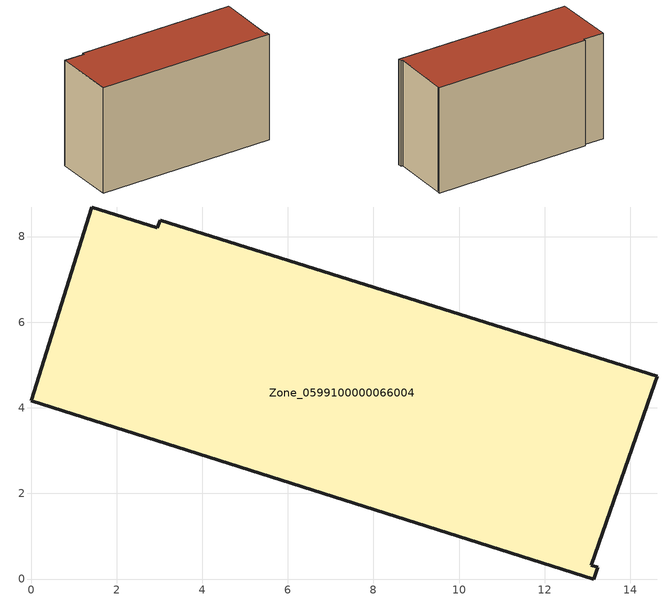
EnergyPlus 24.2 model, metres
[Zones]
Zone_0599100000066004
 floor ground (C_G): 14.64,4.74 14.57,4.58 13.09,0.32 13.24,0.28 13.15,0 0,4.17 1.42,8.69 2.95,8.21 3.02,8.39 z0.57
 wall outside (C_F): 14.57,4.58 14.64,4.74 3.02,8.39 2.95,8.21 1.42,8.69 0,4.17 13.15,0 13.24,0.28 13.09,0.32 14.57,4.58 z0.57:8.85
 roof outside (C_R): 13.15,0 13.24,0.28 13.09,0.32 14.57,4.58 14.64,4.74 3.02,8.39 2.95,8.21 1.42,8.69 0,4.17 z8.85
[BUILDING]
Pand.0599100000066004: North Axis=0; Terrain=City; Loads Convergence Tolerance Value=0.04; Temperature Convergence Tolerance Value=0.4; Solar Distribution=FullExterior; Maximum Number of Warmup Days=25; Minimum Number of Warmup Days=1
[Site:Location]
Rotterdam.The.Hague.AP_ZH_NLD Design_Conditions: Latitude=51.96; Longitude=4.45; Time Zone=1; Elevation=-4.5
[SITE:GROUNDTEMPERATURE:BUILDINGSURFACE]
18, 18, 18, 18, 18, 18, 18, 18, 18, 18, 18, 18
[MATERIAL] Thermal Absorptance=0.9; Solar Absorptance=0.7; Visible Absorptance=0.7
Name | Roughness | Thickness | Conductivity | Density | Specific Heat
G.TC.1965-1974 | MediumSmooth | 0.15 | 0.882353 | 540 | 1210
F.TC.1965-1974 | Rough | 0.3 | 0.697674 | 1920 | 840
R.TC.1965-1974 | MediumRough | 0.2 | 0.232558 | 1500 | 1000
[CONSTRUCTION]
C_G: G.TC.1965-1974
C_F: F.TC.1965-1974
C_R: R.TC.1965-1974
[ZONE]
Zone_0599100000066004: Type=1; Multiplier=1; Ceiling Height=Autocalculate; Volume=Autocalculate; Floor Area=autocalculate; Part of Total Floor Area=Yes
[ZONEINFILTRATION:DESIGNFLOWRATE]
Infil_Zone_0599100000066004: Zone or ZoneList or Space or SpaceList=Zone_0599100000066004; Schedule=AlwaysOn; Design Flow Rate Calculation Method=Flow/Area; Flow Rate per Floor Area=0.003; Constant Term Coefficient=1; Temperature Term Coefficient=0; Velocity Term Coefficient=0; Velocity Squared Term Coefficient=0
[HVACTEMPLATE:ZONE:IDEALLOADSAIRSYSTEM]
Zone_0599100000066004: Maximum Heating Supply Air Temperature=50; Minimum Cooling Supply Air Temperature=13; Maximum Heating Supply Air Humidity Ratio=0.0156; Minimum Cooling Supply Air Humidity Ratio=0.0077; Heating Limit=NoLimit; Cooling Limit=NoLimit; Dehumidification Control Type=ConstantSensibleHeatRatio; Cooling Sensible Heat Ratio=0.7; Dehumidification Setpoint=60; Humidification Control Type=None; Humidification Setpoint=30; Outdoor Air Method=None; Outdoor Air Flow Rate per Person=0.00944; Outdoor Air Flow Rate per Zone Floor Area=0; Outdoor Air Flow Rate per Zone=0; Demand Controlled Ventilation Type=None; Outdoor Air Economizer Type=NoEconomizer; Heat Recovery Type=None; Sensible Heat Recovery Effectiveness=0.7; Latent Heat Recovery Effectiveness=0.65
[ZONECONTROL:THERMOSTAT]
ThermostatControl_Zone_0599100000066004: Zone or ZoneList=Zone_0599100000066004; Control Type Schedule=DualSetpointControlType; Control 1=Thermostat_Zone_0599100000066004; Temperature Difference Between Cutout And Setpoint=0
[THERMOSTATSETPOINT:DUALSETPOINT]
Thermostat_Zone_0599100000066004: Heating Setpoint Temperature Schedule=HeatingSetpoint_Zone_0599100000066004; Cooling Setpoint Temperature Schedule=CoolingSetpoint_Zone_0599100000066004
[SCHEDULE:COMPACT]
HeatingSetpoint_Zone_0599100000066004: Through: 12/31, For: AllDays, Until: 24:00, 21
CoolingSetpoint_Zone_0599100000066004: Through: 12/31, For: AllDays, Until: 24:00, 24
DualSetpointControlType: Through: 12/31, For: AllDays, Until: 24:00, 4
AlwaysOn: Through: 12/31, For: AllDays, Until: 24:00, 1
